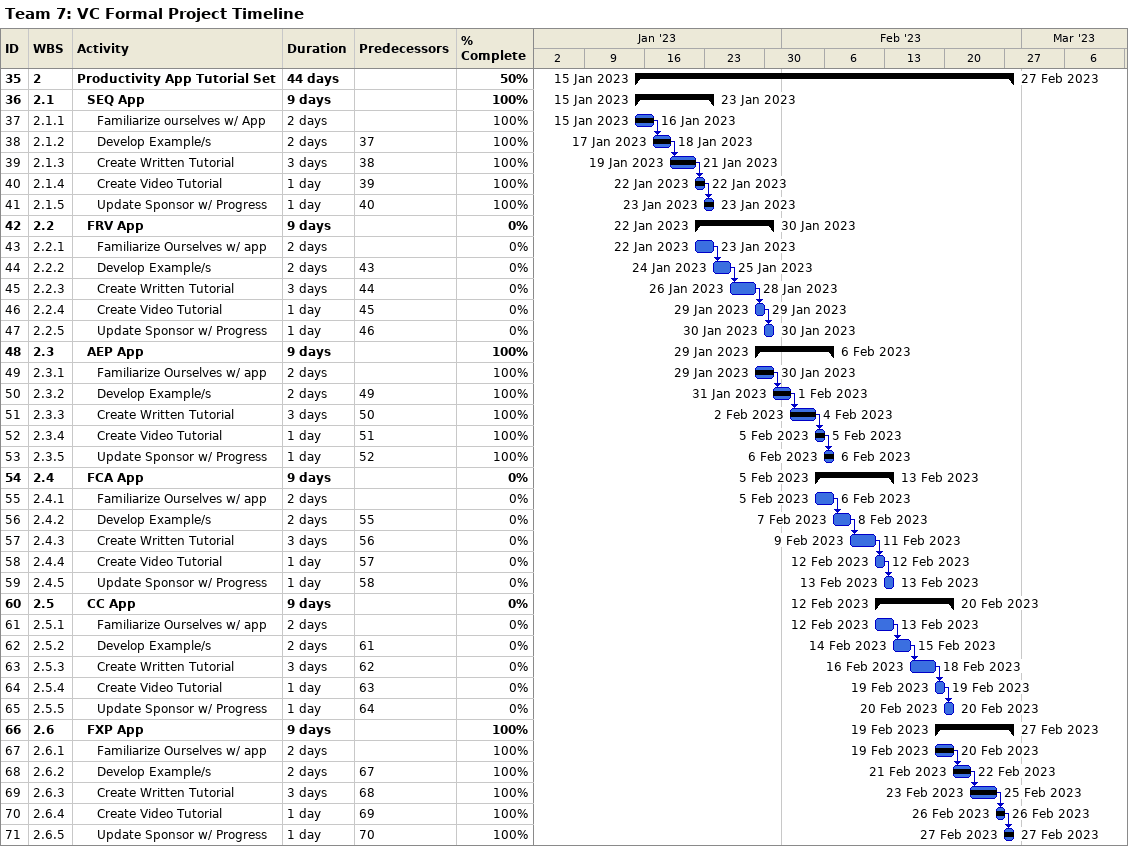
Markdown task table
Team 7: VC Formal Project Timeline

| ID | WBS | Task | Duration | Start | Finish | Predecessors | % complete |
|---|---|---|---|---|---|---|---|
| 35 | 2 | **Productivity App Tutorial Set** | 44d | 2023-01-15 | 2023-02-27 |  | 50 |
| 36 | 2.1 | **SEQ App** | 9d | 2023-01-15 | 2023-01-23 |  | 100 |
| 37 | 2.1.1 | Familiarize ourselves w/ App | 2d | 2023-01-15 | 2023-01-16 |  | 100 |
| 38 | 2.1.2 | Develop Example/s | 2d | 2023-01-17 | 2023-01-18 | 37 | 100 |
| 39 | 2.1.3 | Create Written Tutorial | 3d | 2023-01-19 | 2023-01-21 | 38 | 100 |
| 40 | 2.1.4 | Create Video Tutorial | 1d | 2023-01-22 | 2023-01-22 | 39 | 100 |
| 41 | 2.1.5 | Update Sponsor w/ Progress | 1d | 2023-01-23 | 2023-01-23 | 40 | 100 |
| 42 | 2.2 | **FRV App** | 9d | 2023-01-22 | 2023-01-30 |  | 0 |
| 43 | 2.2.1 | Familiarize Ourselves w/ app | 2d | 2023-01-22 | 2023-01-23 |  | 0 |
| 44 | 2.2.2 | Develop Example/s | 2d | 2023-01-24 | 2023-01-25 | 43 | 0 |
| 45 | 2.2.3 | Create Written Tutorial | 3d | 2023-01-26 | 2023-01-28 | 44 | 0 |
| 46 | 2.2.4 | Create Video Tutorial | 1d | 2023-01-29 | 2023-01-29 | 45 | 0 |
| 47 | 2.2.5 | Update Sponsor w/ Progress | 1d | 2023-01-30 | 2023-01-30 | 46 | 0 |
| 48 | 2.3 | **AEP App** | 9d | 2023-01-29 | 2023-02-06 |  | 100 |
| 49 | 2.3.1 | Familiarize Ourselves w/ app | 2d | 2023-01-29 | 2023-01-30 |  | 100 |
| 50 | 2.3.2 | Develop Example/s | 2d | 2023-01-31 | 2023-02-01 | 49 | 100 |
| 51 | 2.3.3 | Create Written Tutorial | 3d | 2023-02-02 | 2023-02-04 | 50 | 100 |
| 52 | 2.3.4 | Create Video Tutorial | 1d | 2023-02-05 | 2023-02-05 | 51 | 100 |
| 53 | 2.3.5 | Update Sponsor w/ Progress | 1d | 2023-02-06 | 2023-02-06 | 52 | 100 |
| 54 | 2.4 | **FCA App** | 9d | 2023-02-05 | 2023-02-13 |  | 0 |
| 55 | 2.4.1 | Familiarize Ourselves w/ app | 2d | 2023-02-05 | 2023-02-06 |  | 0 |
| 56 | 2.4.2 | Develop Example/s | 2d | 2023-02-07 | 2023-02-08 | 55 | 0 |
| 57 | 2.4.3 | Create Written Tutorial | 3d | 2023-02-09 | 2023-02-11 | 56 | 0 |
| 58 | 2.4.4 | Create Video Tutorial | 1d | 2023-02-12 | 2023-02-12 | 57 | 0 |
| 59 | 2.4.5 | Update Sponsor w/ Progress | 1d | 2023-02-13 | 2023-02-13 | 58 | 0 |
| 60 | 2.5 | **CC App** | 9d | 2023-02-12 | 2023-02-20 |  | 0 |
| 61 | 2.5.1 | Familiarize Ourselves w/ app | 2d | 2023-02-12 | 2023-02-13 |  | 0 |
| 62 | 2.5.2 | Develop Example/s | 2d | 2023-02-14 | 2023-02-15 | 61 | 0 |
| 63 | 2.5.3 | Create Written Tutorial | 3d | 2023-02-16 | 2023-02-18 | 62 | 0 |
| 64 | 2.5.4 | Create Video Tutorial | 1d | 2023-02-19 | 2023-02-19 | 63 | 0 |
| 65 | 2.5.5 | Update Sponsor w/ Progress | 1d | 2023-02-20 | 2023-02-20 | 64 | 0 |
| 66 | 2.6 | **FXP App** | 9d | 2023-02-19 | 2023-02-27 |  | 100 |
| 67 | 2.6.1 | Familiarize Ourselves w/ app | 2d | 2023-02-19 | 2023-02-20 |  | 100 |
| 68 | 2.6.2 | Develop Example/s | 2d | 2023-02-21 | 2023-02-22 | 67 | 100 |
| 69 | 2.6.3 | Create Written Tutorial | 3d | 2023-02-23 | 2023-02-25 | 68 | 100 |
| 70 | 2.6.4 | Create Video Tutorial | 1d | 2023-02-26 | 2023-02-26 | 69 | 100 |
| 71 | 2.6.5 | Update Sponsor w/ Progress | 1d | 2023-02-27 | 2023-02-27 | 70 | 100 |
